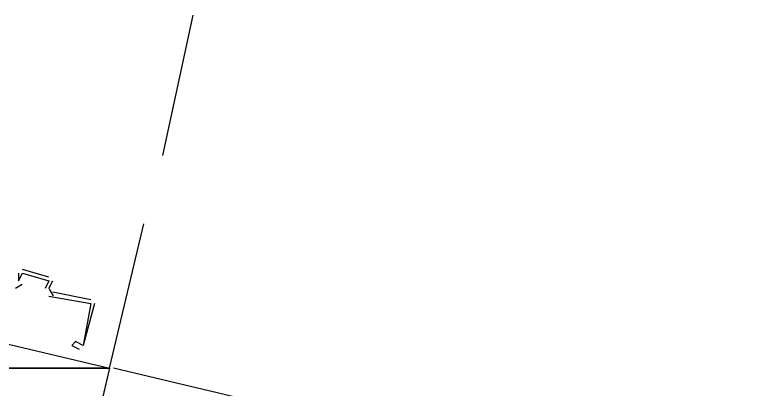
# Model space of a CAD drawing. Header units: feet. Extents: x -84 to 198, y -22 to 181.
# Drawn here: x 100.081 to 102.722, y 62.875 to 64.191 of the extents above; entities that cross this region are included whole.
import ezdxf

# ---------------------------------------------------------------- set-up
doc = ezdxf.new("R2010")
doc.units = ezdxf.units.FT
doc.layers.add('A-LINEA', color=7, linetype='CONTINUOUS')
doc.layers.add('A-MURO-CONCRETO', color=8, linetype='CONTINUOUS')

msp = doc.modelspace()

# ---------------------------------------------------------------- linework, layer by layer
at = {"layer": 'A-LINEA'}
for p, q in [((100.6, 63.6978), (100.7067, 64.1911)), ((100.4133, 62.9511), (100.5333, 63.4578)), ((100.0933, 63.2844), (100.0933, 63.2578)), ((100.2, 63.2711), (100.1067, 63.2978)), ((100.1067, 63.2844), (100.1067, 63.2844)), ((100.2, 63.2311), (100.2133, 63.2578)), ((100.2, 63.2578), (100.2, 63.2578)), ((100.0821, 63.2316), (100.1061, 63.2465)), ((100.2005, 63.229), (100.2154, 63.205)), ((100.2133, 63.2311), (100.2133, 63.2311)), ((100.3467, 63.1911), (100.2133, 63.2178)), ((100.3467, 63.1778), (100.3467, 63.1778)), ((113.5867, 59.8311), (100.4267, 62.9511))]:
    msp.add_line(p, q, dxfattribs=at)
for points in [[(100.4133, 62.9511), (98.88, 56.4711), (95.96, 57.1511), (97.4933, 63.6444), (100.4133, 62.9511)], [(100.0933, 63.2578), (100.1067, 63.2844), (100.2, 63.2578), (100.1867, 63.2311)], [(100.2, 63.2044), (100.3467, 63.1778), (100.32, 63.0311), (100.2933, 63.0444), (100.28, 63.0311), (100.3067, 63.0178)], [(100.36, 63.1778), (100.32, 63.0311), (100.32, 63.0311)]]:
    msp.add_lwpolyline(points, dxfattribs=at)
at = {"layer": 'A-MURO-CONCRETO'}
for points in [[(97.4933, 63.6444), (100.4133, 62.9511), (97.3333, 62.9511), (97.4933, 63.6444), (97.4933, 63.6444)], [(97.3333, 62.9511), (100.4133, 62.9511), (99.0533, 57.1511), (97.3333, 62.9511), (97.3333, 62.9511)]]:
    msp.add_lwpolyline(points, dxfattribs=at)

doc.saveas('drawing.dxf')
